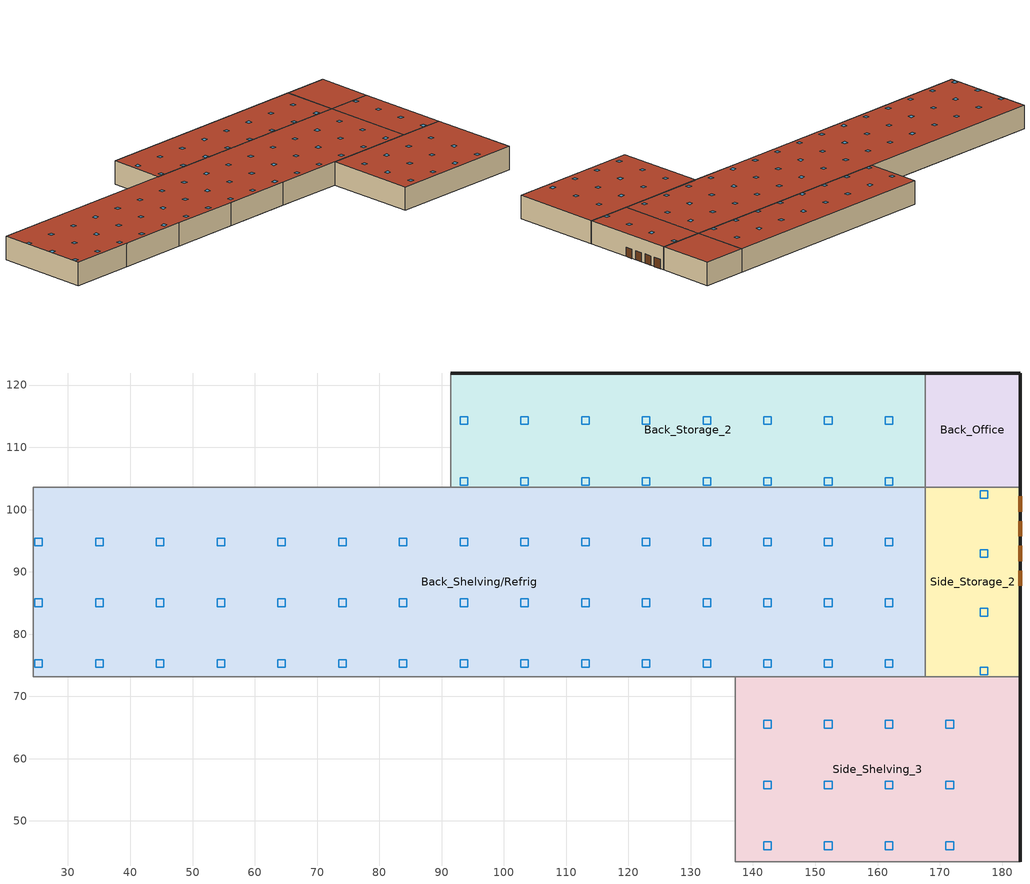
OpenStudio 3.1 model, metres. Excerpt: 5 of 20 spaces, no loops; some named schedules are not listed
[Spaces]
Back_Shelving/Refrig
 floor ground (Surface 103 SlabOnOrBelowGradeF073): 167.64,103.63 167.64,73.15 24.38,73.15 24.38,103.63 z0
 wall to Aisle_1: 45.72,73.15 68.58,73.15 z0:7.62
 wall to Aisle_2: 68.58,73.15 91.44,73.15 z0:7.62
 wall to Aisle_3: 91.44,73.15 114.3,73.15 z0:7.62
 wall to Aisle_4: 114.3,73.15 137.16,73.15 z0:7.62
 wall to Side_Storage_2 (MetalFrameWallInterior): 167.64,73.15 167.64,103.63 z0:7.62
 wall to Side_Shelving_3 (MetalFrameWallInterior): 137.16,73.15 167.64,73.15 z0:7.62
 wall to Side_Shelving_1 (MetalFrameWallInterior): 24.38,73.15 45.72,73.15 z0:7.62
 wall to Side_Storage_1 (MetalFrameWallInterior): 24.38,103.63 24.38,73.15 z0:7.62
 wall to Back_Storage_1 (MetalFrameWallInterior): 91.44,103.63 24.38,103.63 z0:7.62
 wall to Back_Storage_2 (MetalFrameWallInterior): 167.64,103.63 91.44,103.63 z0:7.62
 roof outside (FlatNonresWoodFramingAndOtherRoofU034): 167.64,73.15 167.64,103.63 24.38,103.63 24.38,73.15 z7.62
 skylight (Base_AllCZ_Skylt-Gl-CurbMntU58): 45.42,74.68 45.42,75.9 44.2,75.9 44.2,74.68 z7.62; 64.92,84.43 64.92,85.65 63.7,85.65 63.7,84.43 z7.62; 133.2,94.18 133.2,95.4 131.98,95.4 131.98,94.18 z7.62; 55.17,94.18 55.17,95.4 53.95,95.4 53.95,94.18 z7.62; 162.46,74.68 162.46,75.9 161.24,75.9 161.24,74.68 z7.62; 142.95,74.68 142.95,75.9 141.73,75.9 141.73,74.68 z7.62; 152.7,74.68 152.7,75.9 151.49,75.9 151.49,74.68 z7.62; 74.68,74.68 74.68,75.9 73.46,75.9 73.46,74.68 z7.62; 94.18,74.68 94.18,75.9 92.96,75.9 92.96,74.68 z7.62; 64.92,74.68 64.92,75.9 63.7,75.9 63.7,74.68 z7.62; 94.18,84.43 94.18,85.65 92.96,85.65 92.96,84.43 z7.62; 74.68,84.43 74.68,85.65 73.46,85.65 73.46,84.43 z7.62; 152.7,84.43 152.7,85.65 151.49,85.65 151.49,84.43 z7.62; 142.95,84.43 142.95,85.65 141.73,85.65 141.73,84.43 z7.62; 162.46,84.43 162.46,85.65 161.24,85.65 161.24,84.43 z7.62; 55.17,84.43 55.17,85.65 53.95,85.65 53.95,84.43 z7.62; 35.66,84.43 35.66,85.65 34.44,85.65 34.44,84.43 z7.62; 25.91,84.43 25.91,85.65 24.69,85.65 24.69,84.43 z7.62; 35.66,74.68 35.66,75.9 34.44,75.9 34.44,74.68 z7.62; 123.44,74.68 123.44,75.9 122.22,75.9 122.22,74.68 z7.62; 162.46,94.18 162.46,95.4 161.24,95.4 161.24,94.18 z7.62; 55.17,74.68 55.17,75.9 53.95,75.9 53.95,74.68 z7.62; 103.94,74.68 103.94,75.9 102.72,75.9 102.72,74.68 z7.62; 113.69,74.68 113.69,75.9 112.47,75.9 112.47,74.68 z7.62; 133.2,74.68 133.2,75.9 131.98,75.9 131.98,74.68 z7.62; 142.95,94.18 142.95,95.4 141.73,95.4 141.73,94.18 z7.62; 152.7,94.18 152.7,95.4 151.49,95.4 151.49,94.18 z7.62; 45.42,84.43 45.42,85.65 44.2,85.65 44.2,84.43 z7.62; 123.44,84.43 123.44,85.65 122.22,85.65 122.22,84.43 z7.62; 113.69,84.43 113.69,85.65 112.47,85.65 112.47,84.43 z7.62; 133.2,84.43 133.2,85.65 131.98,85.65 131.98,84.43 z7.62; 103.94,84.43 103.94,85.65 102.72,85.65 102.72,84.43 z7.62; 84.43,84.43 84.43,85.65 83.21,85.65 83.21,84.43 z7.62; 74.68,94.18 74.68,95.4 73.46,95.4 73.46,94.18 z7.62; 94.18,94.18 94.18,95.4 92.96,95.4 92.96,94.18 z7.62; 64.92,94.18 64.92,95.4 63.7,95.4 63.7,94.18 z7.62; 45.42,94.18 45.42,95.4 44.2,95.4 44.2,94.18 z7.62; 123.44,94.18 123.44,95.4 122.22,95.4 122.22,94.18 z7.62; 113.69,94.18 113.69,95.4 112.47,95.4 112.47,94.18 z7.62; 103.94,94.18 103.94,95.4 102.72,95.4 102.72,94.18 z7.62; 84.43,94.18 84.43,95.4 83.21,95.4 83.21,94.18 z7.62; 25.91,94.18 25.91,95.4 24.69,95.4 24.69,94.18 z7.62; 35.66,94.18 35.66,95.4 34.44,95.4 34.44,94.18 z7.62; 84.43,74.68 84.43,75.9 83.21,75.9 83.21,74.68 z7.62; 25.91,74.68 25.91,75.9 24.69,75.9 24.69,74.68 z7.62
Side_Shelving_3
 floor ground (Surface 89 SlabOnOrBelowGradeF073): 182.88,73.15 182.88,43.43 137.16,43.43 137.16,73.15 z0
 wall outside (MetalFrameWallU055): 182.88,43.43 182.88,73.15 z0:7.62
 wall to Aisle_4: 137.16,73.15 137.16,43.43 z0:7.62
 wall to Side_Shelving_4 (MetalFrameWallInterior): 137.16,43.43 182.88,43.43 z0:7.62
 wall to Side_Storage_2 (MetalFrameWallInterior): 182.88,73.15 167.64,73.15 z0:7.62
 roof outside (FlatNonresWoodFramingAndOtherRoofU034): 182.88,43.43 182.88,73.15 137.16,73.15 137.16,43.43 z7.62
 skylight (Base_AllCZ_Skylt-Gl-CurbMntU58): 172.21,55.17 172.21,56.39 170.99,56.39 170.99,55.17 z7.62; 142.95,64.92 142.95,66.14 141.73,66.14 141.73,64.92 z7.62; 162.46,64.92 162.46,66.14 161.24,66.14 161.24,64.92 z7.62; 172.21,64.92 172.21,66.14 170.99,66.14 170.99,64.92 z7.62; 172.21,45.42 172.21,46.63 170.99,46.63 170.99,45.42 z7.62; 162.46,45.42 162.46,46.63 161.24,46.63 161.24,45.42 z7.62; 142.95,45.42 142.95,46.63 141.73,46.63 141.73,45.42 z7.62; 152.7,45.42 152.7,46.63 151.49,46.63 151.49,45.42 z7.62; 162.46,55.17 162.46,56.39 161.24,56.39 161.24,55.17 z7.62; 152.7,55.17 152.7,56.39 151.49,56.39 151.49,55.17 z7.62; 152.7,64.92 152.7,66.14 151.49,66.14 151.49,64.92 z7.62; 142.95,55.17 142.95,56.39 141.73,56.39 141.73,55.17 z7.62
Back_Office
 floor ground (Surface 133 SlabOnOrBelowGradeF073): 182.88,121.92 182.88,103.63 167.64,103.63 167.64,121.92 z0
 wall outside (MetalFrameWallU055): 182.88,103.63 182.88,121.92 167.64,121.92 z0:7.62
 wall to Side_Storage_2 (MetalFrameWallInterior): 167.64,103.63 182.88,103.63 z0:7.62
 wall to Back_Storage_2 (MetalFrameWallInterior): 167.64,121.92 167.64,103.63 z0:7.62
 roof outside (FlatNonresWoodFramingAndOtherRoofU034): 182.88,103.63 182.88,121.92 167.64,121.92 167.64,103.63 z7.62
Side_Storage_2
 floor ground (Surface 115 SlabOnOrBelowGradeF073): 182.88,103.63 182.88,73.15 167.64,73.15 167.64,103.63 z0
 wall outside (MetalFrameWallU055): 182.88,73.15 182.88,103.63 z0:7.62
 door (ExtOpaqueDoorU145): 182.88,87.78 182.88,90.22 / 182.88,91.74 182.88,94.18 / 182.88,95.71 182.88,98.15 / 182.88,99.67 182.88,102.11 z0:3.05
 roof outside (FlatNonresWoodFramingAndOtherRoofU034): 182.88,73.15 182.88,103.63 167.64,103.63 167.64,73.15 z7.62
 skylight (Base_AllCZ_Skylt-Gl-CurbMntU58): 177.7,101.8 177.7,103.02 176.48,103.02 176.48,101.8 z7.62; 177.7,73.46 177.7,74.68 176.48,74.68 176.48,73.46 z7.62; 177.7,82.91 177.7,84.12 176.48,84.12 176.48,82.91 z7.62; 177.7,92.35 177.7,93.57 176.48,93.57 176.48,92.35 z7.62
Back_Storage_2
 floor ground (Surface 127 SlabOnOrBelowGradeF073): 167.64,121.92 167.64,103.63 91.44,103.63 91.44,121.92 z0
 wall outside (MetalFrameWallU055): 167.64,121.92 91.44,121.92 z0:7.62
 wall to Back_Storage_1: 91.44,121.92 91.44,103.63 z0:7.62
 roof outside (FlatNonresWoodFramingAndOtherRoofU034): 167.64,103.63 167.64,121.92 91.44,121.92 91.44,103.63 z7.62
 skylight (Base_AllCZ_Skylt-Gl-CurbMntU58): 113.69,113.69 113.69,114.91 112.47,114.91 112.47,113.69 z7.62; 94.18,103.94 94.18,105.16 92.96,105.16 92.96,103.94 z7.62; 103.94,113.69 103.94,114.91 102.72,114.91 102.72,113.69 z7.62; 162.46,103.94 162.46,105.16 161.24,105.16 161.24,103.94 z7.62; 152.7,103.94 152.7,105.16 151.49,105.16 151.49,103.94 z7.62; 123.44,103.94 123.44,105.16 122.22,105.16 122.22,103.94 z7.62; 123.44,113.69 123.44,114.91 122.22,114.91 122.22,113.69 z7.62; 103.94,103.94 103.94,105.16 102.72,105.16 102.72,103.94 z7.62; 152.7,113.69 152.7,114.91 151.49,114.91 151.49,113.69 z7.62; 142.95,103.94 142.95,105.16 141.73,105.16 141.73,103.94 z7.62; 113.69,103.94 113.69,105.16 112.47,105.16 112.47,103.94 z7.62; 133.2,103.94 133.2,105.16 131.98,105.16 131.98,103.94 z7.62; 94.18,113.69 94.18,114.91 92.96,114.91 92.96,113.69 z7.62; 133.2,113.69 133.2,114.91 131.98,114.91 131.98,113.69 z7.62; 142.95,113.69 142.95,114.91 141.73,114.91 141.73,113.69 z7.62; 162.46,113.69 162.46,114.91 161.24,114.91 161.24,113.69 z7.62
[Site]
SACRAMENTO EXECUTIVE: Latitude {deg}=38.58; Longitude {deg}=-121.49; Time Zone {hr}=-8; Elevation {m}=4.572
[SizingPeriod:DesignDay] Barometric Pressure {Pa}=101284; Wind Speed {m/s}=2.3; Sky Clearness=0; Rain Indicator=0; Snow Indicator=0; Day of Month=21; Daylight Saving Time Indicator=0; Humidity Indicating Type=Wetbulb; Dry-Bulb Temperature Range Modifier Type=DefaultMultipliers
Name | Maximum Dry-Bulb Temperature {C} | Daily Dry-Bulb Temperature Range {deltaC} | Humidity Indicating Conditions at Maximum Dry-Bulb | Wind Direction {deg} | Month | Day Type | Solar Model Indicator | ASHRAE Taub | ASHRAE Taud
SACRAMENTO EXECUTIVE Ann Htg 99.6% Condns DB | -0.3 | 0 | -0.3 | 330 | 12 | WinterDesignDay | ASHRAEClearSky
SACRAMENTO EXECUTIVE  June .4% Condns DB=>MCWB | 39.4 | 16.5 | 21.6 | 220 | 6 | SummerDesignDay | ASHRAETau | 0.362 | 2.413
SACRAMENTO EXECUTIVE  July .4% Condns DB=>MCWB | 40.1 | 17.7 | 22 | 220 | 7 | SummerDesignDay | ASHRAETau | 0.363 | 2.407
SACRAMENTO EXECUTIVE  August .4% Condns DB=>MCWB | 40.1 | 17.5 | 21.2 | 220 | 8 | SummerDesignDay | ASHRAETau | 0.347 | 2.442
[Site:WaterMainsTemperature]
Calculation Method=Schedule; Temperature Schedule=WaterMainCZ12
[Building]
Retail Large: North Axis {deg}=0
[Material]
Name | Roughness | Thickness {m} | Conductivity {W/m-K} | Density {kg/m3} | Specific Heat {J/kg-K} | Thermal Absorptance | Solar Absorptance | Visible Absorptance
Stucco - 7/8 in. | MediumRough | 0.022352 | 0.700948 | 1855.1 | 837.36 | 0.9 | 0.7 | 0.8
Air - Metal Wall Framing - 16 or 24 in. OC; Air - Metal Wall Framing - 16 or 24 in. OC 1 | Smooth | 0.1397 | 1.22017 | 1.28148 | 1004.832
Gypsum Board - 1/2 in. | Smooth | 0.0127 | 0.158656 | 640.739 | 1130.436 | 0.9 | 0.7 | 0.8
Metal Standing Seam - 1/16 in. | MediumRough | 0.0015875 | 2.21534 | 7820.53 | 502.416 | 0.75 | 0.37 | 0.75
Compliance Insulation R28.63 | Smooth | 0.116061 | 0.0230188 | 16.0185 | 1130.436 | 0.9 | 0.7 | 0.8
Gypsum Board - 5/8 in. | MediumRough | 0.016002 | 0.158656 | 640.739 | 1130.436 | 0.9 | 0.7 | 0.8
Compliance Insulation R14.60 | Smooth | 0.0591861 | 0.0230188 | 16.0185 | 1130.436
Compliance Insulation R1.41 | Smooth | 0.00571591 | 0.0230188 | 16.0185 | 1130.436
Compliance Insulation R0.02 | Smooth | 8.10768e-05 | 0.0230188 | 16.0185 | 1130.436
[Construction]
MetalFrameWallU055: Stucco - 7/8 in., Compliance Insulation R14.60, Compliance Insulation R1.41, Compliance Insulation R0.02, Compliance Insulation R0.02, Air - Metal Wall Framing - 16 or 24 in. OC, Gypsum Board - 1/2 in.
MetalFrameWallInterior: Gypsum Board - 5/8 in., Air - Metal Wall Framing - 16 or 24 in. OC 1, Gypsum Board - 5/8 in.
FlatNonresWoodFramingAndOtherRoofU034: Metal Standing Seam - 1/16 in., Compliance Insulation R28.63
ExtOpaqueDoorU145: ExtOpaqueDoorU145 Material
Base_AllCZ_Skylt-Gl-CurbMntU58: Base_AllCZ_Skylt-Gl-CurbMntU58 Material
[Material:NoMass]
ExtOpaqueDoorU145 Material: Roughness=MediumSmooth; Thermal Resistance {m2-K/W}=0.00212643
[WindowMaterial:SimpleGlazingSystem]
Base_AllCZ_Skylt-Gl-CurbMntU58 Material: U-Factor {W/m2-K}=3.29339; Solar Heat Gain Coefficient=0.25; Visible Transmittance=0.49
[Construction:FfactorGroundFloor] F-Factor {W/m-K}=1.26344
Name | Area {m2} | PerimeterExposed {m}
Surface 133 SlabOnOrBelowGradeF073 | 278.709 | 33.528
Surface 103 SlabOnOrBelowGradeF073 | 4366.44 | 0
Surface 127 SlabOnOrBelowGradeF073 | 1393.55 | 76.2
Surface 89 SlabOnOrBelowGradeF073 | 1358.71 | 29.718
Surface 115 SlabOnOrBelowGradeF073 | 464.5152 | 30.48
[Space] Building Story=Building Story 1
Name | Thermal Zone | Design Specification Outdoor Air Object
Back_Office | Back_Office Zone | Back_Office Zone Design Specification Outdoor Air
Back_Shelving/Refrig | Back_Shelving/Refrig Zone | Back_Shelving/Refrig Zone Design Specification Outdoor Air
Back_Storage_2 | Back_Storage Zone | Back_Storage Zone Design Specification Outdoor Air
Side_Shelving_3 | Side_Shelving_East Zone | Side_Shelving_East Zone Design Specification Outdoor Air
Side_Storage_2 | Side_Storage_2 Zone | Side_Storage_2 Zone Design Specification Outdoor Air
[ThermalZone] Multiplier=1; Use Ideal Air Loads=No
Name | Thermostat
Back_Office Zone | Back_Office Zone Thermostat
Back_Shelving/Refrig Zone | Back_Shelving/Refrig Zone Thermostat
Back_Storage Zone | Back_Storage Zone Thermostat
Side_Shelving_East Zone | Side_Shelving_East Zone Thermostat
Side_Storage_2 Zone | Side_Storage_2 Zone Thermostat
[BuildingStory]
Building Story 1
[People:Definition] Number of People Calculation Method=People/Area; Fraction Radiant=0.3
Name | People per Space Floor Area {person/m2} | Sensible Heat Fraction
Back_Office People Definition | 0.0538196 | 0.555556
Back_Shelving/Refrig People Definition; Side_Shelving_3 People Definition | 0.0897172 | 0.555556
Back_Storage_2 People Definition; Side_Storage_2 People Definition | 0.0107639 | 0.366667
[People] Number of People Schedule=RetailOccupancy; Multiplier=1
Name | People Definition | Space or SpaceType | Activity Level Schedule
Back_Office People | Back_Office People Definition | Back_Office | Back_Office People Activity Level
Back_Shelving/Refrig People | Back_Shelving/Refrig People Definition | Back_Shelving/Refrig | Back_Shelving/Refrig People Activity Level
Back_Storage_2 People | Back_Storage_2 People Definition | Back_Storage_2 | Back_Storage_2 People Activity Level
Side_Shelving_3 People | Side_Shelving_3 People Definition | Side_Shelving_3 | Side_Shelving_3 People Activity Level
Side_Storage_2 People | Side_Storage_2 People Definition | Side_Storage_2 | Side_Storage_2 People Activity Level
[SpaceInfiltration:DesignFlowRate] Schedule=RetailInfiltration; Design Flow Rate Calculation Method=Flow/ExteriorWallArea; Flow per Exterior Surface Area {m3/s-m2}=0.00119482; Constant Term Coefficient=0; Temperature Term Coefficient=0; Velocity Term Coefficient=0.224052; Velocity Squared Term Coefficient=0
Name | Space or SpaceType
Back_Office Space Infiltration Design Flow Rate 1 | Back_Office
Back_Shelving/Refrig Space Infiltration Design Flow Rate 1 | Back_Shelving/Refrig
Back_Storage_2 Space Infiltration Design Flow Rate 1 | Back_Storage_2
Side_Shelving_3 Space Infiltration Design Flow Rate 1 | Side_Shelving_3
Side_Storage_2 Space Infiltration Design Flow Rate 1 | Side_Storage_2
[Lights:Definition] Design Level Calculation Method=Watts/Area; Fraction Radiant=0.97; Return Air Fraction=0
Name | Watts per Space Floor Area {W/m2}
Back_Office Regulated Lights Definition | 6.45835
Back_Shelving/Refrig Regulated Lights Definition; Side_Shelving_3 Regulated Lights Definition | 10.2257
Back_Storage_2 Regulated Lights Definition; Side_Storage_2 Regulated Lights Definition | 4.30556
[Lights] Schedule=RetailLights; Fraction Replaceable=1
Name | Lights Definition | Space or SpaceType
Back_Office Regulated Lights | Back_Office Regulated Lights Definition | Back_Office
Back_Shelving/Refrig Regulated Lights | Back_Shelving/Refrig Regulated Lights Definition | Back_Shelving/Refrig
Back_Storage_2 Regulated Lights | Back_Storage_2 Regulated Lights Definition | Back_Storage_2
Side_Shelving_3 Regulated Lights | Side_Shelving_3 Regulated Lights Definition | Side_Shelving_3
Side_Storage_2 Regulated Lights | Side_Storage_2 Regulated Lights Definition | Side_Storage_2
[ElectricEquipment:Definition] Design Level Calculation Method=Watts/Area; Fraction Latent=0; Fraction Radiant=0.2; Fraction Lost=0
Name | Watts per Space Floor Area {W/m2}
Back_Office Recepticle Loads Definition | 16.1459
Back_Shelving/Refrig Recepticle Loads Definition; Side_Shelving_3 Recepticle Loads Definition | 10.7639
Back_Storage_2 Recepticle Loads Definition; Side_Storage_2 Recepticle Loads Definition | 2.15278
[ElectricEquipment] Schedule=RetailReceptacle
Name | Electric Equipment Definition | Space or SpaceType
Back_Office Recepticle Loads | Back_Office Recepticle Loads Definition | Back_Office
Back_Shelving/Refrig Recepticle Loads | Back_Shelving/Refrig Recepticle Loads Definition | Back_Shelving/Refrig
Back_Storage_2 Recepticle Loads | Back_Storage_2 Recepticle Loads Definition | Back_Storage_2
Side_Shelving_3 Recepticle Loads | Side_Shelving_3 Recepticle Loads Definition | Side_Shelving_3
Side_Storage_2 Recepticle Loads | Side_Storage_2 Recepticle Loads Definition | Side_Storage_2
[ThermostatSetpoint:DualSetpoint] Heating Setpoint Temperature Schedule=RetailHtgSetpt; Cooling Setpoint Temperature Schedule=RetailClgSetpt
Back_Office Zone Thermostat; Back_Shelving/Refrig Zone Thermostat; Back_Storage Zone Thermostat; Side_Shelving_East Zone Thermostat; Side_Storage_2 Zone Thermostat
[DesignSpecification:OutdoorAir] Outdoor Air Method=Maximum; Outdoor Air Flow per Person {m3/s-person}=0
Name | Outdoor Air Flow per Floor Area {m3/s-m2}
Back_Office Zone Design Specification Outdoor Air; Back_Storage Zone Design Specification Outdoor Air; Side_Storage_2 Zone Design Specification Outdoor Air | 0.000762
Back_Shelving/Refrig Zone Design Specification Outdoor Air; Side_Shelving_East Zone Design Specification Outdoor Air | 0.00127
[Schedule:Day]
Schedule:Day #14; Schedule:Day #16; Schedule:Day #36: 24, 0, 131.882
Schedule:Day #20; Schedule:Day #42: 24, 0, 219.803
[Schedule:Week]
WaterMainCZ12JanWk: WaterMainCZ12Jan, WaterMainCZ12Jan, WaterMainCZ12Jan, WaterMainCZ12Jan, WaterMainCZ12Jan, WaterMainCZ12Jan, WaterMainCZ12Jan, WaterMainCZ12Jan, WaterMainCZ12Jan, WaterMainCZ12Jan, WaterMainCZ12Jan, WaterMainCZ12Jan
WaterMainCZ12FebWk: WaterMainCZ12Feb, WaterMainCZ12Feb, WaterMainCZ12Feb, WaterMainCZ12Feb, WaterMainCZ12Feb, WaterMainCZ12Feb, WaterMainCZ12Feb, WaterMainCZ12Feb, WaterMainCZ12Feb, WaterMainCZ12Feb, WaterMainCZ12Feb, WaterMainCZ12Feb
WaterMainCZ12MarWk: WaterMainCZ12Mar, WaterMainCZ12Mar, WaterMainCZ12Mar, WaterMainCZ12Mar, WaterMainCZ12Mar, WaterMainCZ12Mar, WaterMainCZ12Mar, WaterMainCZ12Mar, WaterMainCZ12Mar, WaterMainCZ12Mar, WaterMainCZ12Mar, WaterMainCZ12Mar
WaterMainCZ12AprWk: WaterMainCZ12Apr, WaterMainCZ12Apr, WaterMainCZ12Apr, WaterMainCZ12Apr, WaterMainCZ12Apr, WaterMainCZ12Apr, WaterMainCZ12Apr, WaterMainCZ12Apr, WaterMainCZ12Apr, WaterMainCZ12Apr, WaterMainCZ12Apr, WaterMainCZ12Apr
WaterMainCZ12MayWk: WaterMainCZ12May, WaterMainCZ12May, WaterMainCZ12May, WaterMainCZ12May, WaterMainCZ12May, WaterMainCZ12May, WaterMainCZ12May, WaterMainCZ12May, WaterMainCZ12May, WaterMainCZ12May, WaterMainCZ12May, WaterMainCZ12May
WaterMainCZ12JunWk: WaterMainCZ12Jun, WaterMainCZ12Jun, WaterMainCZ12Jun, WaterMainCZ12Jun, WaterMainCZ12Jun, WaterMainCZ12Jun, WaterMainCZ12Jun, WaterMainCZ12Jun, WaterMainCZ12Jun, WaterMainCZ12Jun, WaterMainCZ12Jun, WaterMainCZ12Jun
WaterMainCZ12JulWk: WaterMainCZ12Jul, WaterMainCZ12Jul, WaterMainCZ12Jul, WaterMainCZ12Jul, WaterMainCZ12Jul, WaterMainCZ12Jul, WaterMainCZ12Jul, WaterMainCZ12Jul, WaterMainCZ12Jul, WaterMainCZ12Jul, WaterMainCZ12Jul, WaterMainCZ12Jul
WaterMainCZ12AugWk: WaterMainCZ12Aug, WaterMainCZ12Aug, WaterMainCZ12Aug, WaterMainCZ12Aug, WaterMainCZ12Aug, WaterMainCZ12Aug, WaterMainCZ12Aug, WaterMainCZ12Aug, WaterMainCZ12Aug, WaterMainCZ12Aug, WaterMainCZ12Aug, WaterMainCZ12Aug
WaterMainCZ12SepWk: WaterMainCZ12Sep, WaterMainCZ12Sep, WaterMainCZ12Sep, WaterMainCZ12Sep, WaterMainCZ12Sep, WaterMainCZ12Sep, WaterMainCZ12Sep, WaterMainCZ12Sep, WaterMainCZ12Sep, WaterMainCZ12Sep, WaterMainCZ12Sep, WaterMainCZ12Sep
RetailOccupancyWk: RetailOccupancySun, RetailOccupancyWD, RetailOccupancyWD, RetailOccupancyWD, RetailOccupancyWD, RetailOccupancyWD, RetailOccupancySat, RetailOccupancySun, OnDay, OffDay, RetailOccupancySun, RetailOccupancySun
RetailReceptacleWk: RetailReceptacleSun, RetailReceptacleWD, RetailReceptacleWD, RetailReceptacleWD, RetailReceptacleWD, RetailReceptacleWD, RetailReceptacleSat, RetailReceptacleSun, OnDay, OffDay, RetailReceptacleSun, RetailReceptacleSun
RetailInfiltrationWk: RetailInfiltrationSun, RetailInfiltrationWD, RetailInfiltrationWD, RetailInfiltrationWD, RetailInfiltrationWD, RetailInfiltrationWD, RetailInfiltrationSat, RetailInfiltrationSun, RetailInfiltrationWD, RetailInfiltrationWD, RetailInfiltrationSun, RetailInfiltrationSun
RetailLightsWk: RetailLightsSun, RetailLightsWD, RetailLightsWD, RetailLightsWD, RetailLightsWD, RetailLightsWD, RetailLightsSat, RetailLightsSun, OnDay, OffDay, RetailLightsSun, RetailLightsSun
RetailClgSetptWk: RetailClgSetptSun, RetailClgSetptWD, RetailClgSetptWD, RetailClgSetptWD, RetailClgSetptWD, RetailClgSetptWD, RetailClgSetptSat, RetailClgSetptSun, RetailClgSetptWD, RetailClgSetptWD, RetailClgSetptSun, RetailClgSetptSun
RetailHtgSetptWk: RetailHtgSetptSun, RetailHtgSetptWD, RetailHtgSetptWD, RetailHtgSetptWD, RetailHtgSetptWD, RetailHtgSetptWD, RetailHtgSetptSat, RetailHtgSetptSun, RetailHtgSetptWD, RetailHtgSetptWD, RetailHtgSetptSun, RetailHtgSetptSun
[Schedule:Year]
WaterMainCZ12: 1, 31, WaterMainCZ12JanWk, 2, 28, WaterMainCZ12FebWk, 3, 31, WaterMainCZ12MarWk, 4, 30, WaterMainCZ12AprWk, 5, 31, WaterMainCZ12MayWk, 6, 30, WaterMainCZ12JunWk, 7, 31, WaterMainCZ12JulWk, 8, 31, WaterMainCZ12AugWk, 9, 30, WaterMainCZ12SepWk, 10, 31, WaterMainCZ12OctWk, 11, 30, WaterMainCZ12NovWk, 12, 31, WaterMainCZ12DecWk
RetailOccupancy: 12, 31, RetailOccupancyWk
RetailReceptacle: 12, 31, RetailReceptacleWk
RetailInfiltration: 12, 31, RetailInfiltrationWk
RetailLights: 12, 31, RetailLightsWk
RetailClgSetpt: 12, 31, RetailClgSetptWk
RetailHtgSetpt: 12, 31, RetailHtgSetptWk
[Schedule:Ruleset]
Name | Default Day Schedule
Back_Office People Activity Level | Schedule:Day #14
Back_Shelving/Refrig People Activity Level | Schedule:Day #16
Back_Storage_2 People Activity Level | Schedule:Day #20
Side_Shelving_3 People Activity Level | Schedule:Day #36
Side_Storage_2 People Activity Level | Schedule:Day #42
